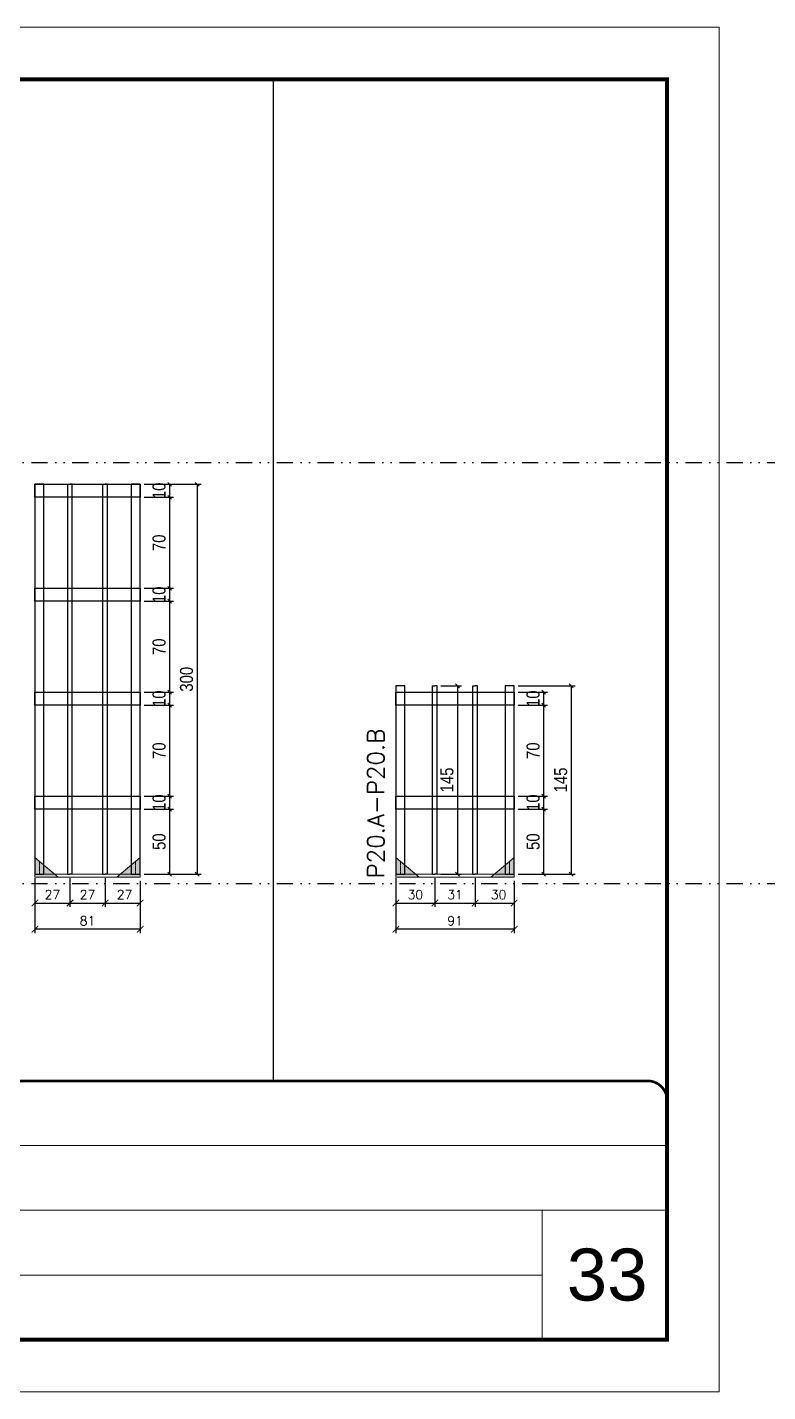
# Model space of a CAD drawing. Extents: x 13770 to 23315, y 867 to 16997.
# Drawn here: x 15339 to 15908, y 6610 to 7660 of the extents above; entities that cross this region are included whole.
import ezdxf

# ---------------------------------------------------------------- set-up
doc = ezdxf.new("R2010")
doc.units = 0
for name, pattern in [('CONTINUO', [0]), ('DASHED', [0.75, 0.5, -0.25]), ('DIVIDE2', [0.625, 0.25, -0.125, 0, -0.125, 0, -0.125]), ('HIDDEN', [0.375, 0.25, -0.125])]:
    doc.linetypes.add(name, pattern=pattern)
for name, color, linetype, lineweight in [('CARIMBO', 255, 'Continuous', 9), ('Folhas', 255, 'Continuous', 9), ('Madeira', 126, 'Continuous', 18), ('Sarr 2.2x7', 40, 'Continuous', 9), ('SARRAFO DE PRESSAO', 251, 'DASHED', 9), ('Texto Seção', 7, 'Continuous', 15)]:
    doc.layers.add(name, color=color, linetype=linetype, lineweight=lineweight)
for name, color, linetype in [('COTA', 241, 'Continuous'), ('Nível', 160, 'Continuous'), ('SARR_2.2x10', 60, 'Continuous'), ('SARR_3.5x7', 81, 'Continuous'), ('SARR_7x7', 40, 'Continuous'), ('Texto Nível', 251, 'Continuous')]:
    doc.layers.add(name, color=color, linetype=linetype)
doc.styles.add('ARIAL', font='arial.ttf')
doc.styles.add('COTA TECNICA', font='techl___.ttf', dxfattribs={"height": 10})
doc.styles.add('REGUA-120', font='ROMANS.shx', dxfattribs={"height": 15})
doc.styles.add('ROMANS', font='romans.shx')
doc.dimstyles.new('Cota Paínel', dxfattribs={"dimtxt": 7, "dimasz": 5, "dimexe": 3, "dimexo": 3, "dimgap": 3, "dimtad": 1, "dimdec": 1, "dimzin": 12, "dimdsep": 46, "dimtxsty": 'ROMANS', "dimblk": 'ARCHTICK', "dimcen": 0, "dimclrd": 4, "dimclre": 4, "dimclrt": 1, "dimadec": 1, "dimazin": 3, "dimtfac": 1, "dimtdec": 1, "dimtmove": 0, "dimatfit": 3, "dimldrblk": 'OBLIQUE', "dimfxl": 1, "dimtolj": 1, "dimtzin": 12, "dimarcsym": 0})
doc.dimstyles.new('PAINEL', dxfattribs={"dimtxt": 10, "dimasz": 3, "dimexe": 3, "dimexo": 3, "dimgap": 3, "dimtad": 1, "dimdec": 1, "dimzin": 12, "dimdsep": 46, "dimtxsty": 'COTA TECNICA', "dimblk1": 'OBLIQUE', "dimblk2": 'OBLIQUE', "dimsah": 1, "dimcen": 0.9, "dimclrd": 4, "dimclre": 4, "dimclrt": 240, "dimadec": 1, "dimazin": 3, "dimtfac": 1, "dimtdec": 1, "dimtmove": 0, "dimatfit": 3, "dimfxl": 1, "dimtolj": 1, "dimtzin": 12, "dimarcsym": 0})

# ---------------------------------------------------------------- blocks, each defined once
blk = doc.blocks.new('9999999999')
at = {"color": 30, "linetype": 'CONTINUO'}
for p, q in [((98564.6, 34379.6), (99584, 34379.6)), ((98564.6, 34329.8), (99488, 34329.8)), ((99584, 34329.8), (99488, 34329.8)), ((99488, 34329.8), (99488, 34230.2)), ((98564.6, 34280), (99488, 34280))]:
    blk.add_line(p, q, dxfattribs=at)
at = {"color": 30, "linetype": 'CONTINUO', "const_width": 2}
blk.add_lwpolyline([(99584, 34230.2), (99584, 34414.4, 0.414214), (99569, 34429.4), (98229, 34429.4, 0.414214), (98214, 34414.4), (98214, 34245.2, 0.414214), (98229, 34230.2), (99584, 34230.2)], format="xyb", dxfattribs=at)
at = {"layer": 'Folhas'}
blk.add_lwpolyline([(98139, 34190.2), (99624, 34190.2), (99624, 35240.2), (98139, 35240.2)], close=True, dxfattribs=at)
at = {"layer": 'Folhas', "color": 30, "const_width": 3}
blk.add_lwpolyline([(98214, 34230.2), (99584, 34230.2), (99584, 35200.2), (98214, 35200.2)], close=True, dxfattribs=at)
blk = doc.blocks.new('_ArchTick')
at = {"color": 0, "linetype": 'ByBlock', "const_width": 0.15}
blk.add_lwpolyline([(-0.5, -0.5), (0.5, 0.5)], dxfattribs=at)
blk = doc.blocks.new('*D933')
at = {"layer": 'COTA', "color": 4, "lineweight": -2, "transparency": 16777216}
for p, q in [((15622.4, 6990), (15622.4, 6962.8)), ((15713.4, 6990), (15713.4, 6962.8)), ((15713.4, 6965.8), (15622.4, 6965.8))]:
    blk.add_line(p, q, dxfattribs=at)
at = {"layer": 'Defpoints', "color": 0, "transparency": 16777216}
for p in [(15622.4, 6993), (15713.4, 6993), (15622.4, 6965.8)]:
    blk.add_point(p, dxfattribs=at)
at = {"layer": 'COTA', "color": 4, "lineweight": -2, "transparency": 16777216, "xscale": 5, "yscale": 5, "zscale": 5, "rotation": 180}
blk.add_blockref('_ArchTick', (15622.4, 6965.8), dxfattribs=at)
at = {"layer": 'COTA', "color": 4, "lineweight": -2, "transparency": 16777216, "xscale": 5, "yscale": 5, "zscale": 5}
blk.add_blockref('_ArchTick', (15713.4, 6965.8), dxfattribs=at)
at = {"layer": 'COTA', "color": 1, "transparency": 16777216, "insert": (15667.9, 6972.3), "char_height": 7, "attachment_point": 5, "style": 'ROMANS'}
blk.add_mtext('\\A1;91', dxfattribs=at)
blk = doc.blocks.new('_Oblique')
at = {"color": 0, "linetype": 'ByBlock', "lineweight": -2}
blk.add_line((-0.5, -0.5), (0.5, 0.5), dxfattribs=at)
blk = doc.blocks.new('*D934')
at = {"layer": 'COTA', "color": 4, "lineweight": -2, "transparency": 16777216}
for p, q in [((15683.4, 7005.2), (15683.4, 6983)), ((15713.4, 7003), (15713.4, 6983)), ((15683.4, 6986), (15713.4, 6986))]:
    blk.add_line(p, q, dxfattribs=at)
at = {"layer": 'Defpoints', "color": 0, "transparency": 16777216}
for p in [(15683.4, 7008.2), (15713.4, 7006), (15713.4, 6986)]:
    blk.add_point(p, dxfattribs=at)
at = {"layer": 'COTA', "color": 4, "lineweight": -2, "transparency": 16777216, "xscale": 5, "yscale": 5, "zscale": 5, "rotation": 180}
blk.add_blockref('_ArchTick', (15683.4, 6986), dxfattribs=at)
at = {"layer": 'COTA', "color": 4, "lineweight": -2, "transparency": 16777216, "xscale": 5, "yscale": 5, "zscale": 5}
blk.add_blockref('_ArchTick', (15713.4, 6986), dxfattribs=at)
at = {"layer": 'COTA', "color": 1, "transparency": 16777216, "insert": (15701.4, 6992.5), "char_height": 7, "attachment_point": 5, "style": 'ROMANS'}
blk.add_mtext('\\A1;30', dxfattribs=at)
blk = doc.blocks.new('*D935')
at = {"layer": 'COTA', "color": 4, "lineweight": -2, "transparency": 16777216}
for p, q in [((15622.4, 7005.2), (15622.4, 6983)), ((15652.4, 7005.2), (15652.4, 6983)), ((15622.4, 6986), (15652.4, 6986))]:
    blk.add_line(p, q, dxfattribs=at)
at = {"layer": 'Defpoints', "color": 0, "transparency": 16777216}
for p in [(15622.4, 7008.2), (15652.4, 7008.2), (15652.4, 6986)]:
    blk.add_point(p, dxfattribs=at)
at = {"layer": 'COTA', "color": 4, "lineweight": -2, "transparency": 16777216, "xscale": 5, "yscale": 5, "zscale": 5, "rotation": 180}
blk.add_blockref('_ArchTick', (15622.4, 6986), dxfattribs=at)
at = {"layer": 'COTA', "color": 4, "lineweight": -2, "transparency": 16777216, "xscale": 5, "yscale": 5, "zscale": 5}
blk.add_blockref('_ArchTick', (15652.4, 6986), dxfattribs=at)
at = {"layer": 'COTA', "color": 1, "transparency": 16777216, "insert": (15637.4, 6992.5), "char_height": 7, "attachment_point": 5, "style": 'ROMANS'}
blk.add_mtext('\\A1;30', dxfattribs=at)
blk = doc.blocks.new('*D936')
at = {"layer": 'COTA', "color": 4, "lineweight": -2, "transparency": 16777216}
for p, q in [((15652.4, 7005.2), (15652.4, 6983)), ((15683.4, 7005.2), (15683.4, 6983)), ((15652.4, 6986), (15683.4, 6986))]:
    blk.add_line(p, q, dxfattribs=at)
at = {"layer": 'Defpoints', "color": 0, "transparency": 16777216}
for p in [(15652.4, 7008.2), (15683.4, 7008.2), (15683.4, 6986)]:
    blk.add_point(p, dxfattribs=at)
at = {"layer": 'COTA', "color": 4, "lineweight": -2, "transparency": 16777216, "xscale": 5, "yscale": 5, "zscale": 5, "rotation": 180}
blk.add_blockref('_ArchTick', (15652.4, 6986), dxfattribs=at)
at = {"layer": 'COTA', "color": 4, "lineweight": -2, "transparency": 16777216, "xscale": 5, "yscale": 5, "zscale": 5}
blk.add_blockref('_ArchTick', (15683.4, 6986), dxfattribs=at)
at = {"layer": 'COTA', "color": 1, "transparency": 16777216, "insert": (15667.9, 6992.5), "char_height": 7, "attachment_point": 5, "style": 'ROMANS'}
blk.add_mtext('\\A1;31', dxfattribs=at)
blk = doc.blocks.new('*D937')
at = {"layer": 'COTA', "color": 4, "lineweight": -2, "transparency": 16777216}
for p, q in [((15716.4, 7058.2), (15739.1, 7058.2)), ((15736.1, 7008.2), (15736.1, 7058.2)), ((15716.4, 7008.2), (15739.1, 7008.2))]:
    blk.add_line(p, q, dxfattribs=at)
at = {"layer": 'Defpoints', "color": 0, "transparency": 16777216}
for p in [(15713.4, 7058.2), (15736.1, 7058.2), (15713.4, 7008.2)]:
    blk.add_point(p, dxfattribs=at)
at = {"layer": 'COTA', "color": 4, "lineweight": -2, "transparency": 16777216, "xscale": 3, "yscale": 3, "zscale": 3}
for p, rotation in [((15736.1, 7058.2), 90), ((15736.1, 7008.2), 270)]:
    blk.add_blockref('_Oblique', p, dxfattribs=dict(at, rotation=rotation))
at = {"layer": 'COTA', "color": 240, "transparency": 16777216, "insert": (15728, 7033.2), "char_height": 10, "attachment_point": 5, "rotation": 90, "style": 'COTA TECNICA'}
blk.add_mtext('\\A1;50', dxfattribs=at)
blk = doc.blocks.new('*D938')
at = {"layer": 'COTA', "color": 4, "lineweight": -2, "transparency": 16777216}
for p, q in [((15716.4, 7068.2), (15739.1, 7068.2)), ((15736.1, 7058.2), (15736.1, 7068.2)), ((15716.4, 7058.2), (15739.1, 7058.2))]:
    blk.add_line(p, q, dxfattribs=at)
at = {"layer": 'Defpoints', "color": 0, "transparency": 16777216}
for p in [(15713.4, 7068.2), (15736.1, 7068.2), (15713.4, 7058.2)]:
    blk.add_point(p, dxfattribs=at)
at = {"layer": 'COTA', "color": 4, "lineweight": -2, "transparency": 16777216, "xscale": 3, "yscale": 3, "zscale": 3}
for p, rotation in [((15736.1, 7068.2), 90), ((15736.1, 7058.2), 270)]:
    blk.add_blockref('_Oblique', p, dxfattribs=dict(at, rotation=rotation))
at = {"layer": 'COTA', "color": 240, "transparency": 16777216, "insert": (15728, 7063.2), "char_height": 10, "attachment_point": 5, "rotation": 90, "style": 'COTA TECNICA'}
blk.add_mtext('\\A1;10', dxfattribs=at)
blk = doc.blocks.new('*D939')
at = {"layer": 'COTA', "color": 4, "lineweight": -2, "transparency": 16777216}
for p, q in [((15716.4, 7138.2), (15739.1, 7138.2)), ((15736.1, 7068.2), (15736.1, 7138.2)), ((15716.4, 7068.2), (15739.1, 7068.2))]:
    blk.add_line(p, q, dxfattribs=at)
at = {"layer": 'Defpoints', "color": 0, "transparency": 16777216}
for p in [(15713.4, 7138.2), (15736.1, 7138.2), (15713.4, 7068.2)]:
    blk.add_point(p, dxfattribs=at)
at = {"layer": 'COTA', "color": 4, "lineweight": -2, "transparency": 16777216, "xscale": 3, "yscale": 3, "zscale": 3}
for p, rotation in [((15736.1, 7138.2), 90), ((15736.1, 7068.2), 270)]:
    blk.add_blockref('_Oblique', p, dxfattribs=dict(at, rotation=rotation))
at = {"layer": 'COTA', "color": 240, "transparency": 16777216, "insert": (15728, 7103.2), "char_height": 10, "attachment_point": 5, "rotation": 90, "style": 'COTA TECNICA'}
blk.add_mtext('\\A1;70', dxfattribs=at)
blk = doc.blocks.new('*D940')
at = {"layer": 'COTA', "color": 4, "lineweight": -2, "transparency": 16777216}
for p, q in [((15716.4, 7148.2), (15739.1, 7148.2)), ((15736.1, 7138.2), (15736.1, 7148.2)), ((15716.4, 7138.2), (15739.1, 7138.2))]:
    blk.add_line(p, q, dxfattribs=at)
at = {"layer": 'Defpoints', "color": 0, "transparency": 16777216}
for p in [(15713.4, 7148.2), (15736.1, 7148.2), (15713.4, 7138.2)]:
    blk.add_point(p, dxfattribs=at)
at = {"layer": 'COTA', "color": 4, "lineweight": -2, "transparency": 16777216, "xscale": 3, "yscale": 3, "zscale": 3}
for p, rotation in [((15736.1, 7148.2), 90), ((15736.1, 7138.2), 270)]:
    blk.add_blockref('_Oblique', p, dxfattribs=dict(at, rotation=rotation))
at = {"layer": 'COTA', "color": 240, "transparency": 16777216, "insert": (15728, 7143.2), "char_height": 10, "attachment_point": 5, "rotation": 90, "style": 'COTA TECNICA'}
blk.add_mtext('\\A1;10', dxfattribs=at)
blk = doc.blocks.new('*D941')
at = {"layer": 'COTA', "color": 4, "lineweight": -2, "transparency": 16777216}
for p, q in [((15716.4, 7153.2), (15760.3, 7153.2)), ((15757.3, 7153.2), (15757.3, 7008.2)), ((15716.4, 7008.2), (15760.3, 7008.2))]:
    blk.add_line(p, q, dxfattribs=at)
at = {"layer": 'Defpoints', "color": 0, "transparency": 16777216}
for p in [(15713.4, 7153.2), (15713.4, 7008.2), (15757.3, 7008.2)]:
    blk.add_point(p, dxfattribs=at)
at = {"layer": 'COTA', "color": 4, "lineweight": -2, "transparency": 16777216, "xscale": 3, "yscale": 3, "zscale": 3}
for p, rotation in [((15757.3, 7153.2), 90), ((15757.3, 7008.2), 270)]:
    blk.add_blockref('_Oblique', p, dxfattribs=dict(at, rotation=rotation))
at = {"layer": 'COTA', "color": 240, "transparency": 16777216, "insert": (15749.2, 7080.7), "char_height": 10, "attachment_point": 5, "rotation": 90, "style": 'COTA TECNICA'}
blk.add_mtext('\\A1;145', dxfattribs=at)
blk = doc.blocks.new('*D932')
at = {"layer": 'COTA', "color": 4, "lineweight": -2, "transparency": 16777216}
for p, q in [((15657.1, 7153.2), (15672.8, 7153.2)), ((15669.8, 7153.2), (15669.8, 7008.2)), ((15657.1, 7008.2), (15672.8, 7008.2))]:
    blk.add_line(p, q, dxfattribs=at)
at = {"layer": 'Defpoints', "color": 0, "transparency": 16777216}
for p in [(15654.1, 7153.2), (15654.1, 7008.2), (15669.8, 7008.2)]:
    blk.add_point(p, dxfattribs=at)
at = {"layer": 'COTA', "color": 4, "lineweight": -2, "transparency": 16777216, "xscale": 3, "yscale": 3, "zscale": 3}
for p, rotation in [((15669.8, 7153.2), 90), ((15669.8, 7008.2), 270)]:
    blk.add_blockref('_Oblique', p, dxfattribs=dict(at, rotation=rotation))
at = {"layer": 'COTA', "color": 240, "transparency": 16777216, "insert": (15661.7, 7080.7), "char_height": 10, "attachment_point": 5, "rotation": 90, "style": 'COTA TECNICA'}
blk.add_mtext('\\A1;145', dxfattribs=at)
blk = doc.blocks.new('*D1186')
at = {"layer": 'COTA', "color": 4, "lineweight": -2, "transparency": 16777216}
for p, q in [((15344.7, 6990), (15344.7, 6962.8)), ((15425.7, 6990), (15425.7, 6962.8)), ((15425.7, 6965.8), (15344.7, 6965.8))]:
    blk.add_line(p, q, dxfattribs=at)
at = {"layer": 'Defpoints', "color": 0, "transparency": 16777216}
for p in [(15344.7, 6993), (15425.7, 6993), (15344.7, 6965.8)]:
    blk.add_point(p, dxfattribs=at)
at = {"layer": 'COTA', "color": 4, "lineweight": -2, "transparency": 16777216, "xscale": 5, "yscale": 5, "zscale": 5, "rotation": 180}
blk.add_blockref('_ArchTick', (15344.7, 6965.8), dxfattribs=at)
at = {"layer": 'COTA', "color": 4, "lineweight": -2, "transparency": 16777216, "xscale": 5, "yscale": 5, "zscale": 5}
blk.add_blockref('_ArchTick', (15425.7, 6965.8), dxfattribs=at)
at = {"layer": 'COTA', "color": 1, "transparency": 16777216, "insert": (15385.2, 6972.3), "char_height": 7, "attachment_point": 5, "style": 'ROMANS'}
blk.add_mtext('\\A1;81', dxfattribs=at)
blk = doc.blocks.new('*D1187')
at = {"layer": 'COTA', "color": 4, "lineweight": -2, "transparency": 16777216}
for p, q in [((15398.7, 7005.2), (15398.7, 6983)), ((15425.7, 7003), (15425.7, 6983)), ((15398.7, 6986), (15425.7, 6986))]:
    blk.add_line(p, q, dxfattribs=at)
at = {"layer": 'Defpoints', "color": 0, "transparency": 16777216}
for p in [(15398.7, 7008.2), (15425.7, 7006), (15425.7, 6986)]:
    blk.add_point(p, dxfattribs=at)
at = {"layer": 'COTA', "color": 4, "lineweight": -2, "transparency": 16777216, "xscale": 5, "yscale": 5, "zscale": 5, "rotation": 180}
blk.add_blockref('_ArchTick', (15398.7, 6986), dxfattribs=at)
at = {"layer": 'COTA', "color": 4, "lineweight": -2, "transparency": 16777216, "xscale": 5, "yscale": 5, "zscale": 5}
blk.add_blockref('_ArchTick', (15425.7, 6986), dxfattribs=at)
at = {"layer": 'COTA', "color": 1, "transparency": 16777216, "insert": (15413.7, 6992.5), "char_height": 7, "attachment_point": 5, "style": 'ROMANS'}
blk.add_mtext('\\A1;27', dxfattribs=at)
blk = doc.blocks.new('*D1188')
at = {"layer": 'COTA', "color": 4, "lineweight": -2, "transparency": 16777216}
for p, q in [((15344.7, 7005.2), (15344.7, 6983)), ((15371.7, 7005.2), (15371.7, 6983)), ((15344.7, 6986), (15371.7, 6986))]:
    blk.add_line(p, q, dxfattribs=at)
at = {"layer": 'Defpoints', "color": 0, "transparency": 16777216}
for p in [(15344.7, 7008.2), (15371.7, 7008.2), (15371.7, 6986)]:
    blk.add_point(p, dxfattribs=at)
at = {"layer": 'COTA', "color": 4, "lineweight": -2, "transparency": 16777216, "xscale": 5, "yscale": 5, "zscale": 5, "rotation": 180}
blk.add_blockref('_ArchTick', (15344.7, 6986), dxfattribs=at)
at = {"layer": 'COTA', "color": 4, "lineweight": -2, "transparency": 16777216, "xscale": 5, "yscale": 5, "zscale": 5}
blk.add_blockref('_ArchTick', (15371.7, 6986), dxfattribs=at)
at = {"layer": 'COTA', "color": 1, "transparency": 16777216, "insert": (15358.2, 6992.5), "char_height": 7, "attachment_point": 5, "style": 'ROMANS'}
blk.add_mtext('\\A1;27', dxfattribs=at)
blk = doc.blocks.new('*D1189')
at = {"layer": 'COTA', "color": 4, "lineweight": -2, "transparency": 16777216}
for p, q in [((15371.7, 7005.2), (15371.7, 6983)), ((15398.7, 7005.2), (15398.7, 6983)), ((15371.7, 6986), (15398.7, 6986))]:
    blk.add_line(p, q, dxfattribs=at)
at = {"layer": 'Defpoints', "color": 0, "transparency": 16777216}
for p in [(15371.7, 7008.2), (15398.7, 7008.2), (15398.7, 6986)]:
    blk.add_point(p, dxfattribs=at)
at = {"layer": 'COTA', "color": 4, "lineweight": -2, "transparency": 16777216, "xscale": 5, "yscale": 5, "zscale": 5, "rotation": 180}
blk.add_blockref('_ArchTick', (15371.7, 6986), dxfattribs=at)
at = {"layer": 'COTA', "color": 4, "lineweight": -2, "transparency": 16777216, "xscale": 5, "yscale": 5, "zscale": 5}
blk.add_blockref('_ArchTick', (15398.7, 6986), dxfattribs=at)
at = {"layer": 'COTA', "color": 1, "transparency": 16777216, "insert": (15385.2, 6992.5), "char_height": 7, "attachment_point": 5, "style": 'ROMANS'}
blk.add_mtext('\\A1;27', dxfattribs=at)
blk = doc.blocks.new('*D1190')
at = {"layer": 'COTA', "color": 4, "lineweight": -2, "transparency": 16777216}
for p, q in [((15428.7, 7058.2), (15451.4, 7058.2)), ((15448.4, 7008.2), (15448.4, 7058.2)), ((15428.7, 7008.2), (15451.4, 7008.2))]:
    blk.add_line(p, q, dxfattribs=at)
at = {"layer": 'Defpoints', "color": 0, "transparency": 16777216}
for p in [(15425.7, 7058.2), (15448.4, 7058.2), (15425.7, 7008.2)]:
    blk.add_point(p, dxfattribs=at)
at = {"layer": 'COTA', "color": 4, "lineweight": -2, "transparency": 16777216, "xscale": 3, "yscale": 3, "zscale": 3}
for p, rotation in [((15448.4, 7058.2), 90), ((15448.4, 7008.2), 270)]:
    blk.add_blockref('_Oblique', p, dxfattribs=dict(at, rotation=rotation))
at = {"layer": 'COTA', "color": 240, "transparency": 16777216, "insert": (15440.3, 7033.2), "char_height": 10, "attachment_point": 5, "rotation": 90, "style": 'COTA TECNICA'}
blk.add_mtext('\\A1;50', dxfattribs=at)
blk = doc.blocks.new('*D1191')
at = {"layer": 'COTA', "color": 4, "lineweight": -2, "transparency": 16777216}
for p, q in [((15428.7, 7068.2), (15451.4, 7068.2)), ((15448.4, 7058.2), (15448.4, 7068.2)), ((15428.7, 7058.2), (15451.4, 7058.2))]:
    blk.add_line(p, q, dxfattribs=at)
at = {"layer": 'Defpoints', "color": 0, "transparency": 16777216}
for p in [(15425.7, 7068.2), (15448.4, 7068.2), (15425.7, 7058.2)]:
    blk.add_point(p, dxfattribs=at)
at = {"layer": 'COTA', "color": 4, "lineweight": -2, "transparency": 16777216, "xscale": 3, "yscale": 3, "zscale": 3}
for p, rotation in [((15448.4, 7068.2), 90), ((15448.4, 7058.2), 270)]:
    blk.add_blockref('_Oblique', p, dxfattribs=dict(at, rotation=rotation))
at = {"layer": 'COTA', "color": 240, "transparency": 16777216, "insert": (15440.3, 7063.2), "char_height": 10, "attachment_point": 5, "rotation": 90, "style": 'COTA TECNICA'}
blk.add_mtext('\\A1;10', dxfattribs=at)
blk = doc.blocks.new('*D1193')
at = {"layer": 'COTA', "color": 4, "lineweight": -2, "transparency": 16777216}
for p, q in [((15428.7, 7308.2), (15472.6, 7308.2)), ((15469.6, 7308.2), (15469.6, 7008.2)), ((15428.7, 7008.2), (15472.6, 7008.2))]:
    blk.add_line(p, q, dxfattribs=at)
at = {"layer": 'Defpoints', "color": 0, "transparency": 16777216}
for p in [(15425.7, 7308.2), (15425.7, 7008.2), (15469.6, 7008.2)]:
    blk.add_point(p, dxfattribs=at)
at = {"layer": 'COTA', "color": 4, "lineweight": -2, "transparency": 16777216, "xscale": 3, "yscale": 3, "zscale": 3}
for p, rotation in [((15469.6, 7308.2), 90), ((15469.6, 7008.2), 270)]:
    blk.add_blockref('_Oblique', p, dxfattribs=dict(at, rotation=rotation))
at = {"layer": 'COTA', "color": 240, "transparency": 16777216, "insert": (15461.4, 7158.2), "char_height": 10, "attachment_point": 5, "rotation": 90, "style": 'COTA TECNICA'}
blk.add_mtext('\\A1;300', dxfattribs=at)
blk = doc.blocks.new('*D1200')
at = {"layer": 'COTA', "color": 4, "lineweight": -2, "transparency": 16777216}
for p, q in [((15428.7, 7138.2), (15451.4, 7138.2)), ((15448.4, 7068.2), (15448.4, 7138.2)), ((15428.7, 7068.2), (15451.4, 7068.2))]:
    blk.add_line(p, q, dxfattribs=at)
at = {"layer": 'Defpoints', "color": 0, "transparency": 16777216}
for p in [(15425.7, 7138.2), (15448.4, 7138.2), (15425.7, 7068.2)]:
    blk.add_point(p, dxfattribs=at)
at = {"layer": 'COTA', "color": 4, "lineweight": -2, "transparency": 16777216, "xscale": 3, "yscale": 3, "zscale": 3}
for p, rotation in [((15448.4, 7138.2), 90), ((15448.4, 7068.2), 270)]:
    blk.add_blockref('_Oblique', p, dxfattribs=dict(at, rotation=rotation))
at = {"layer": 'COTA', "color": 240, "transparency": 16777216, "insert": (15440.3, 7103.2), "char_height": 10, "attachment_point": 5, "rotation": 90, "style": 'COTA TECNICA'}
blk.add_mtext('\\A1;70', dxfattribs=at)
blk = doc.blocks.new('*D1201')
at = {"layer": 'COTA', "color": 4, "lineweight": -2, "transparency": 16777216}
for p, q in [((15428.7, 7148.2), (15451.4, 7148.2)), ((15448.4, 7138.2), (15448.4, 7148.2)), ((15428.7, 7138.2), (15451.4, 7138.2))]:
    blk.add_line(p, q, dxfattribs=at)
at = {"layer": 'Defpoints', "color": 0, "transparency": 16777216}
for p in [(15425.7, 7148.2), (15448.4, 7148.2), (15425.7, 7138.2)]:
    blk.add_point(p, dxfattribs=at)
at = {"layer": 'COTA', "color": 4, "lineweight": -2, "transparency": 16777216, "xscale": 3, "yscale": 3, "zscale": 3}
for p, rotation in [((15448.4, 7148.2), 90), ((15448.4, 7138.2), 270)]:
    blk.add_blockref('_Oblique', p, dxfattribs=dict(at, rotation=rotation))
at = {"layer": 'COTA', "color": 240, "transparency": 16777216, "insert": (15440.3, 7143.2), "char_height": 10, "attachment_point": 5, "rotation": 90, "style": 'COTA TECNICA'}
blk.add_mtext('\\A1;10', dxfattribs=at)
blk = doc.blocks.new('*D1202')
at = {"layer": 'COTA', "color": 4, "lineweight": -2, "transparency": 16777216}
for p, q in [((15428.7, 7218.2), (15451.4, 7218.2)), ((15448.4, 7148.2), (15448.4, 7218.2)), ((15428.7, 7148.2), (15451.4, 7148.2))]:
    blk.add_line(p, q, dxfattribs=at)
at = {"layer": 'Defpoints', "color": 0, "transparency": 16777216}
for p in [(15425.7, 7218.2), (15448.4, 7218.2), (15425.7, 7148.2)]:
    blk.add_point(p, dxfattribs=at)
at = {"layer": 'COTA', "color": 4, "lineweight": -2, "transparency": 16777216, "xscale": 3, "yscale": 3, "zscale": 3}
for p, rotation in [((15448.4, 7218.2), 90), ((15448.4, 7148.2), 270)]:
    blk.add_blockref('_Oblique', p, dxfattribs=dict(at, rotation=rotation))
at = {"layer": 'COTA', "color": 240, "transparency": 16777216, "insert": (15440.3, 7183.2), "char_height": 10, "attachment_point": 5, "rotation": 90, "style": 'COTA TECNICA'}
blk.add_mtext('\\A1;70', dxfattribs=at)
blk = doc.blocks.new('*D1203')
at = {"layer": 'COTA', "color": 4, "lineweight": -2, "transparency": 16777216}
for p, q in [((15428.7, 7228.2), (15451.4, 7228.2)), ((15448.4, 7218.2), (15448.4, 7228.2)), ((15428.7, 7218.2), (15451.4, 7218.2))]:
    blk.add_line(p, q, dxfattribs=at)
at = {"layer": 'Defpoints', "color": 0, "transparency": 16777216}
for p in [(15425.7, 7228.2), (15448.4, 7228.2), (15425.7, 7218.2)]:
    blk.add_point(p, dxfattribs=at)
at = {"layer": 'COTA', "color": 4, "lineweight": -2, "transparency": 16777216, "xscale": 3, "yscale": 3, "zscale": 3}
for p, rotation in [((15448.4, 7228.2), 90), ((15448.4, 7218.2), 270)]:
    blk.add_blockref('_Oblique', p, dxfattribs=dict(at, rotation=rotation))
at = {"layer": 'COTA', "color": 240, "transparency": 16777216, "insert": (15440.3, 7223.2), "char_height": 10, "attachment_point": 5, "rotation": 90, "style": 'COTA TECNICA'}
blk.add_mtext('\\A1;10', dxfattribs=at)
blk = doc.blocks.new('*D1204')
at = {"layer": 'COTA', "color": 4, "lineweight": -2, "transparency": 16777216}
for p, q in [((15428.7, 7298.2), (15451.4, 7298.2)), ((15448.4, 7228.2), (15448.4, 7298.2)), ((15428.7, 7228.2), (15451.4, 7228.2))]:
    blk.add_line(p, q, dxfattribs=at)
at = {"layer": 'Defpoints', "color": 0, "transparency": 16777216}
for p in [(15425.7, 7298.2), (15448.4, 7298.2), (15425.7, 7228.2)]:
    blk.add_point(p, dxfattribs=at)
at = {"layer": 'COTA', "color": 4, "lineweight": -2, "transparency": 16777216, "xscale": 3, "yscale": 3, "zscale": 3}
for p, rotation in [((15448.4, 7298.2), 90), ((15448.4, 7228.2), 270)]:
    blk.add_blockref('_Oblique', p, dxfattribs=dict(at, rotation=rotation))
at = {"layer": 'COTA', "color": 240, "transparency": 16777216, "insert": (15440.3, 7263.2), "char_height": 10, "attachment_point": 5, "rotation": 90, "style": 'COTA TECNICA'}
blk.add_mtext('\\A1;70', dxfattribs=at)
blk = doc.blocks.new('*D1205')
at = {"layer": 'COTA', "color": 4, "lineweight": -2, "transparency": 16777216}
for p, q in [((15428.7, 7308.2), (15451.4, 7308.2)), ((15448.4, 7298.2), (15448.4, 7308.2)), ((15428.7, 7298.2), (15451.4, 7298.2))]:
    blk.add_line(p, q, dxfattribs=at)
at = {"layer": 'Defpoints', "color": 0, "transparency": 16777216}
for p in [(15425.7, 7308.2), (15448.4, 7308.2), (15425.7, 7298.2)]:
    blk.add_point(p, dxfattribs=at)
at = {"layer": 'COTA', "color": 4, "lineweight": -2, "transparency": 16777216, "xscale": 3, "yscale": 3, "zscale": 3}
for p, rotation in [((15448.4, 7308.2), 90), ((15448.4, 7298.2), 270)]:
    blk.add_blockref('_Oblique', p, dxfattribs=dict(at, rotation=rotation))
at = {"layer": 'COTA', "color": 240, "transparency": 16777216, "insert": (15440.3, 7303.2), "char_height": 10, "attachment_point": 5, "rotation": 90, "style": 'COTA TECNICA'}
blk.add_mtext('\\A1;10', dxfattribs=at)

msp = doc.modelspace()

# ---------------------------------------------------------------- hatches: boundary and pattern name
at = {"layer": 'Madeira'}
h = msp.add_hatch(color=252, dxfattribs=at)
h.dxf.hatch_style = 2
h.paths.add_polyline_path([(15344.71, 7021), (15344.71, 7006), (15362.71, 7006)])
h = msp.add_hatch(color=252, dxfattribs=at)
h.dxf.hatch_style = 2
h.paths.add_polyline_path([(15425.71, 7021), (15425.71, 7006), (15407.71, 7006)])
h = msp.add_hatch(color=252, dxfattribs=at)
h.dxf.hatch_style = 2
h.paths.add_polyline_path([(15622.38, 7021), (15622.38, 7006), (15640.38, 7006)])
h = msp.add_hatch(color=252, dxfattribs=at)
h.dxf.hatch_style = 2
h.paths.add_polyline_path([(15713.38, 7021), (15713.38, 7006), (15695.38, 7006)])

# ---------------------------------------------------------------- linework, layer by layer
at = {"layer": 'Madeira', "color": 1, "linetype": 'HIDDEN'}
for p, q in [((15348.21, 7017.5), (15348.21, 7008.2)), ((15348.21, 7017.5), (15348.21, 7008.2)), ((15351.71, 7014), (15351.71, 7008.2)), ((15422.21, 7017.5), (15422.21, 7008.2)), ((15422.21, 7017.5), (15422.21, 7008.2)), ((15625.88, 7017.5), (15625.88, 7008.2)), ((15625.88, 7017.5), (15625.88, 7008.2)), ((15629.38, 7014), (15629.38, 7008.2)), ((15709.88, 7017.5), (15709.88, 7008.2)), ((15709.88, 7017.5), (15709.88, 7008.2)), ((15354.54, 7008.2), (15344.71, 7008.2)), ((15354.54, 7008.2), (15344.71, 7008.2)), ((15360.51, 7008.2), (15344.71, 7008.2)), ((15409.91, 7008.2), (15425.71, 7008.2)), ((15415.88, 7008.2), (15425.71, 7008.2)), ((15415.88, 7008.2), (15425.71, 7008.2)), ((15632.21, 7008.2), (15622.38, 7008.2)), ((15632.21, 7008.2), (15622.38, 7008.2)), ((15638.18, 7008.2), (15622.38, 7008.2)), ((15697.58, 7008.2), (15713.38, 7008.2)), ((15703.54, 7008.2), (15713.38, 7008.2)), ((15703.54, 7008.2), (15713.38, 7008.2))]:
    msp.add_line(p, q, dxfattribs=at)
at = {"layer": 'Madeira'}
for p, q in [((15344.71, 7008.2), (15344.71, 7006)), ((15344.71, 7008.2), (15344.71, 7006)), ((15344.71, 7008.2), (15344.71, 7006)), ((15622.38, 7008.2), (15622.38, 7006)), ((15622.38, 7008.2), (15622.38, 7006)), ((15622.38, 7008.2), (15622.38, 7006))]:
    msp.add_line(p, q, dxfattribs=at)
at = {"layer": 'Madeira', "color": 0}
for points in [[(15344.71, 7021), (15344.71, 7006), (15362.71, 7006), (15344.71, 7021)], [(15425.71, 7021), (15425.71, 7006), (15407.71, 7006), (15425.71, 7021)], [(15622.38, 7021), (15622.38, 7006), (15640.38, 7006), (15622.38, 7021)], [(15713.38, 7021), (15713.38, 7006), (15695.38, 7006), (15713.38, 7021)]]:
    msp.add_lwpolyline(points, dxfattribs=at)
at = {"layer": 'Nível', "color": 4, "linetype": 'DIVIDE2', "ltscale": 50}
for p, q in [((13769.54, 7325), (21112.79, 7325)), ((13769.54, 7001), (21112.79, 7001))]:
    msp.add_line(p, q, dxfattribs=at)
at = {"layer": 'Sarr 2.2x7'}
for points in [[(15425.71, 7008.2), (15344.71, 7008.2), (15344.71, 7006), (15425.71, 7006)], [(15713.38, 7008.2), (15622.38, 7008.2), (15622.38, 7006), (15713.38, 7006)]]:
    msp.add_lwpolyline(points, close=True, dxfattribs=at)
at = {"layer": 'SARR_2.2x10'}
for points in [[(15344.71, 7308.2), (15425.71, 7308.2), (15425.71, 7298.2), (15344.71, 7298.2)], [(15344.71, 7228.2), (15425.71, 7228.2), (15425.71, 7218.2), (15344.71, 7218.2)], [(15344.71, 7148.2), (15425.71, 7148.2), (15425.71, 7138.2), (15344.71, 7138.2)], [(15622.38, 7148.2), (15713.38, 7148.2), (15713.38, 7138.2), (15622.38, 7138.2)], [(15344.71, 7068.2), (15425.71, 7068.2), (15425.71, 7058.2), (15344.71, 7058.2)], [(15622.38, 7068.2), (15713.38, 7068.2), (15713.38, 7058.2), (15622.38, 7058.2)]]:
    msp.add_lwpolyline(points, close=True, dxfattribs=at)
at = {"layer": 'SARR_3.5x7'}
for p, q in [((15369.96, 7008.2), (15369.96, 7308.2)), ((15369.96, 7308.2), (15371.71, 7308.2)), ((15373.46, 7308.2), (15371.71, 7308.2)), ((15373.46, 7008.2), (15373.46, 7308.2)), ((15396.96, 7008.2), (15396.96, 7308.2)), ((15396.96, 7308.2), (15398.71, 7308.2)), ((15400.46, 7308.2), (15398.71, 7308.2)), ((15400.46, 7008.2), (15400.46, 7308.2)), ((15650.63, 7008.2), (15650.63, 7153.2)), ((15650.63, 7153.2), (15652.38, 7153.2)), ((15654.13, 7153.2), (15652.38, 7153.2)), ((15654.13, 7008.2), (15654.13, 7153.2)), ((15681.63, 7008.2), (15681.63, 7153.2)), ((15681.63, 7153.2), (15683.38, 7153.2)), ((15685.13, 7153.2), (15683.38, 7153.2)), ((15685.13, 7008.2), (15685.13, 7153.2)), ((15369.96, 7008.2), (15371.71, 7008.2)), ((15373.46, 7008.2), (15371.71, 7008.2)), ((15396.96, 7008.2), (15398.71, 7008.2)), ((15400.46, 7008.2), (15398.71, 7008.2)), ((15650.63, 7008.2), (15652.38, 7008.2)), ((15654.13, 7008.2), (15652.38, 7008.2)), ((15681.63, 7008.2), (15683.38, 7008.2)), ((15685.13, 7008.2), (15683.38, 7008.2))]:
    msp.add_line(p, q, dxfattribs=at)
at = {"layer": 'SARR_7x7'}
for points in [[(15344.71, 7008.2), (15351.71, 7008.2), (15351.71, 7308.2), (15344.71, 7308.2)], [(15418.71, 7008.2), (15425.71, 7008.2), (15425.71, 7308.2), (15418.71, 7308.2)], [(15622.38, 7008.2), (15629.38, 7008.2), (15629.38, 7153.2), (15622.38, 7153.2)], [(15706.38, 7008.2), (15713.38, 7008.2), (15713.38, 7153.2), (15706.38, 7153.2)]]:
    msp.add_lwpolyline(points, close=True, dxfattribs=at)
at = {"layer": 'Texto Nível'}
msp.add_line((15528.07, 7619.92), (15528.07, 6849.16), dxfattribs=at)

# ---------------------------------------------------------------- block references
at = {"layer": 'SARRAFO DE PRESSAO', "color": 6, "linetype": 'ByBlock'}
msp.add_blockref('9999999999', (-83752.98, -27580.29), dxfattribs=at)

# ---------------------------------------------------------------- texts
at = {"layer": 'CARIMBO', "style": 'ARIAL'}
msp.add_text('33', height=40, dxfattribs=at).set_placement((15753.86, 6680.06))
at = {"layer": 'Texto Seção', "style": 'REGUA-120'}
msp.add_text('P20.A-P20.B', height=13, rotation=90, dxfattribs=at).set_placement((15613.47, 7004.89))

# ---------------------------------------------------------------- dimensions: what is measured, and where the dimension line sits
at = {"layer": 'COTA'}
for base, p1, p2, picture, middle in [((15448.41, 7308.2), (15425.71, 7298.2), (15425.71, 7308.2), '*D1205', (15448.41, 7303.2)), ((15448.41, 7228.2), (15425.71, 7218.2), (15425.71, 7228.2), '*D1203', (15448.41, 7223.2)), ((15448.41, 7148.2), (15425.71, 7138.2), (15425.71, 7148.2), '*D1201', (15448.41, 7143.2)), ((15736.08, 7148.2), (15713.38, 7138.2), (15713.38, 7148.2), '*D940', (15736.08, 7143.2)), ((15448.41, 7068.2), (15425.71, 7058.2), (15425.71, 7068.2), '*D1191', (15448.41, 7063.2)), ((15736.08, 7068.2), (15713.38, 7058.2), (15713.38, 7068.2), '*D938', (15736.08, 7063.2))]:
    dim = msp.add_linear_dim(base=base, p1=p1, p2=p2, angle=90, dimstyle='PAINEL', dxfattribs=at)
    dim.commit()
    dim.dimension.update_dxf_attribs({"geometry": picture, "text_midpoint": middle, "dimtype": 160})
for base, p1, p2, angle, dimstyle, picture, middle in [((15469.63, 7008.2), (15425.71, 7308.2), (15425.71, 7008.2), 90, 'PAINEL', '*D1193', (15461.41, 7158.2)), ((15448.41, 7298.2), (15425.71, 7228.2), (15425.71, 7298.2), 90, 'PAINEL', '*D1204', (15440.31, 7263.2)), ((15448.41, 7218.2), (15425.71, 7148.2), (15425.71, 7218.2), 90, 'PAINEL', '*D1202', (15440.31, 7183.2)), ((15669.83, 7008.2), (15654.13, 7153.2), (15654.13, 7008.2), 90, 'PAINEL', '*D932', (15661.72, 7080.7)), ((15757.29, 7008.2), (15713.38, 7153.2), (15713.38, 7008.2), 90, 'PAINEL', '*D941', (15749.18, 7080.7)), ((15448.41, 7138.2), (15425.71, 7068.2), (15425.71, 7138.2), 90, 'PAINEL', '*D1200', (15440.31, 7103.2)), ((15736.08, 7138.2), (15713.38, 7068.2), (15713.38, 7138.2), 90, 'PAINEL', '*D939', (15727.97, 7103.2)), ((15448.41, 7058.2), (15425.71, 7008.2), (15425.71, 7058.2), 90, 'PAINEL', '*D1190', (15440.3, 7033.2)), ((15736.08, 7058.2), (15713.38, 7008.2), (15713.38, 7058.2), 90, 'PAINEL', '*D937', (15727.97, 7033.2)), ((15344.71, 6965.82), (15425.71, 6993), (15344.71, 6993), 180, 'Cota Paínel', '*D1186', (15385.21, 6972.32)), ((15622.38, 6965.82), (15713.38, 6993), (15622.38, 6993), 180, 'Cota Paínel', '*D933', (15667.88, 6972.32))]:
    dim = msp.add_linear_dim(base=base, p1=p1, p2=p2, angle=angle, dimstyle=dimstyle, dxfattribs=at)
    dim.commit()
    dim.dimension.update_dxf_attribs({"geometry": picture, "text_midpoint": middle})
for base, p1, p2, picture, middle in [((15371.71, 6986), (15344.71, 7008.2), (15371.71, 7008.2), '*D1188', (15358.21, 6992.5)), ((15398.71, 6986), (15371.71, 7008.2), (15398.71, 7008.2), '*D1189', (15385.21, 6992.5)), ((15652.38, 6986), (15622.38, 7008.2), (15652.38, 7008.2), '*D935', (15637.38, 6992.5)), ((15683.38, 6986), (15652.38, 7008.2), (15683.38, 7008.2), '*D936', (15667.88, 6992.5))]:
    dim = msp.add_linear_dim(base=base, p1=p1, p2=p2, dimstyle='Cota Paínel', dxfattribs=at)
    dim.commit()
    dim.dimension.update_dxf_attribs({"geometry": picture, "text_midpoint": middle})
for base, p1, p2, picture, middle in [((15425.71, 6986), (15398.71, 7008.2), (15425.71, 7006), '*D1187', (15413.71, 6986)), ((15713.38, 6986), (15683.38, 7008.2), (15713.38, 7006), '*D934', (15701.38, 6986))]:
    dim = msp.add_linear_dim(base=base, p1=p1, p2=p2, dimstyle='Cota Paínel', dxfattribs=at)
    dim.commit()
    dim.dimension.update_dxf_attribs({"geometry": picture, "text_midpoint": middle, "dimtype": 160})

doc.saveas('drawing.dxf')
